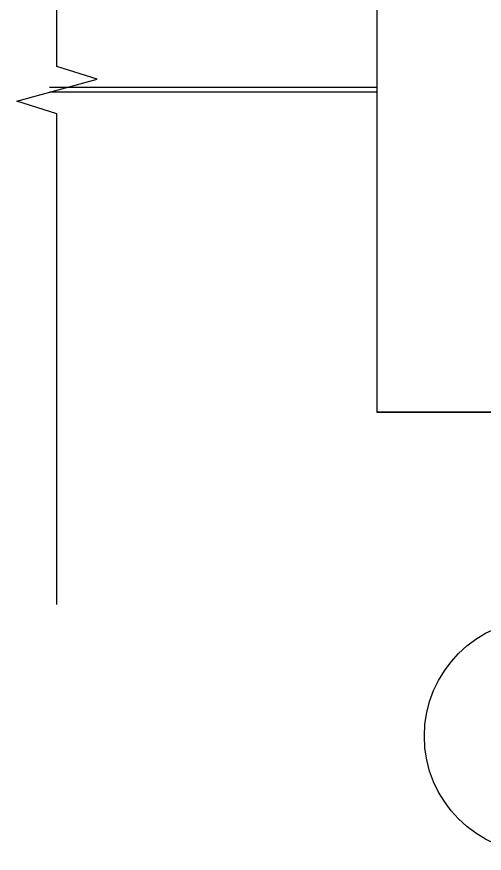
# Model space of a CAD drawing. Header units: metres. Extents: x 1826 to 6641, y 264 to 2401.
# Drawn here: x 4326 to 4838, y 818 to 1732 of the extents above; entities that cross this region are included whole.
import ezdxf

# ---------------------------------------------------------------- set-up
doc = ezdxf.new("R2010")
doc.units = ezdxf.units.M
for name, color, linetype in [('LM', 141, 'Continuous'), ('OTHER', 7, 'Continuous'), ('PUB_WALL', 7, 'Continuous'), ('S_WALL', 7, 'Continuous')]:
    doc.layers.add(name, color=color, linetype=linetype)

msp = doc.modelspace()

# ---------------------------------------------------------------- hatches: boundary and pattern name
at = {"layer": 'LM'}
h = msp.add_hatch(dxfattribs=at)
h.set_pattern_fill('ANSI31', scale=500)
h.paths.add_polyline_path([(5580, 1600), (5700, 1600), (5700, 1700), (5460, 1700), (5460, 1300), (5580, 1300)])
h.paths.add_polyline_path([(4900, 2170), (4853.78, 2170), (4839.78, 2126), (4815.78, 2214), (4801.78, 2170), (4720, 2170), (4720, 1300), (4900, 1300)])
h = msp.add_hatch(dxfattribs=at)
h.set_pattern_fill('AR-HBONE', scale=30)
h.paths.add_polyline_path([(5890, 1300), (4720, 1300), (4720, 1650), (4600, 1650), (4600, 1160), (5890, 1160)])
h.paths.add_polyline_path([(4600, 1650), (4361.88, 1650), (4326, 1640.22), (4370, 1626.22), (4370, 1160), (4600, 1160)])

# ---------------------------------------------------------------- linework, layer by layer
msp.add_circle((4900, 945.83), 128, dxfattribs=at)
at = {"layer": 'OTHER'}
for p, q in [((4370, 1678.22), (4370, 1906.86)), ((4414, 1664.22), (4370, 1678.22)), ((4326, 1640.22), (4414, 1664.22)), ((4370, 1626.22), (4326, 1640.22)), ((4370, 1090), (4370, 1626.22)), ((4370, 1378.22), (4370, 1606.86))]:
    msp.add_line(p, q, dxfattribs=at)
at = {"layer": 'PUB_WALL'}
for points in [[(4720, 2170), (4720, 1300), (5890, 1300)], [(4720, 1655), (4361.88, 1655)]]:
    msp.add_lwpolyline(points, dxfattribs=at)
at = {"layer": 'S_WALL'}
for p, q in [((4720, 2170), (4720, 1300)), ((4720, 1650), (4361.88, 1650)), ((5890, 1300), (4720, 1300))]:
    msp.add_line(p, q, dxfattribs=at)

doc.saveas('drawing.dxf')
